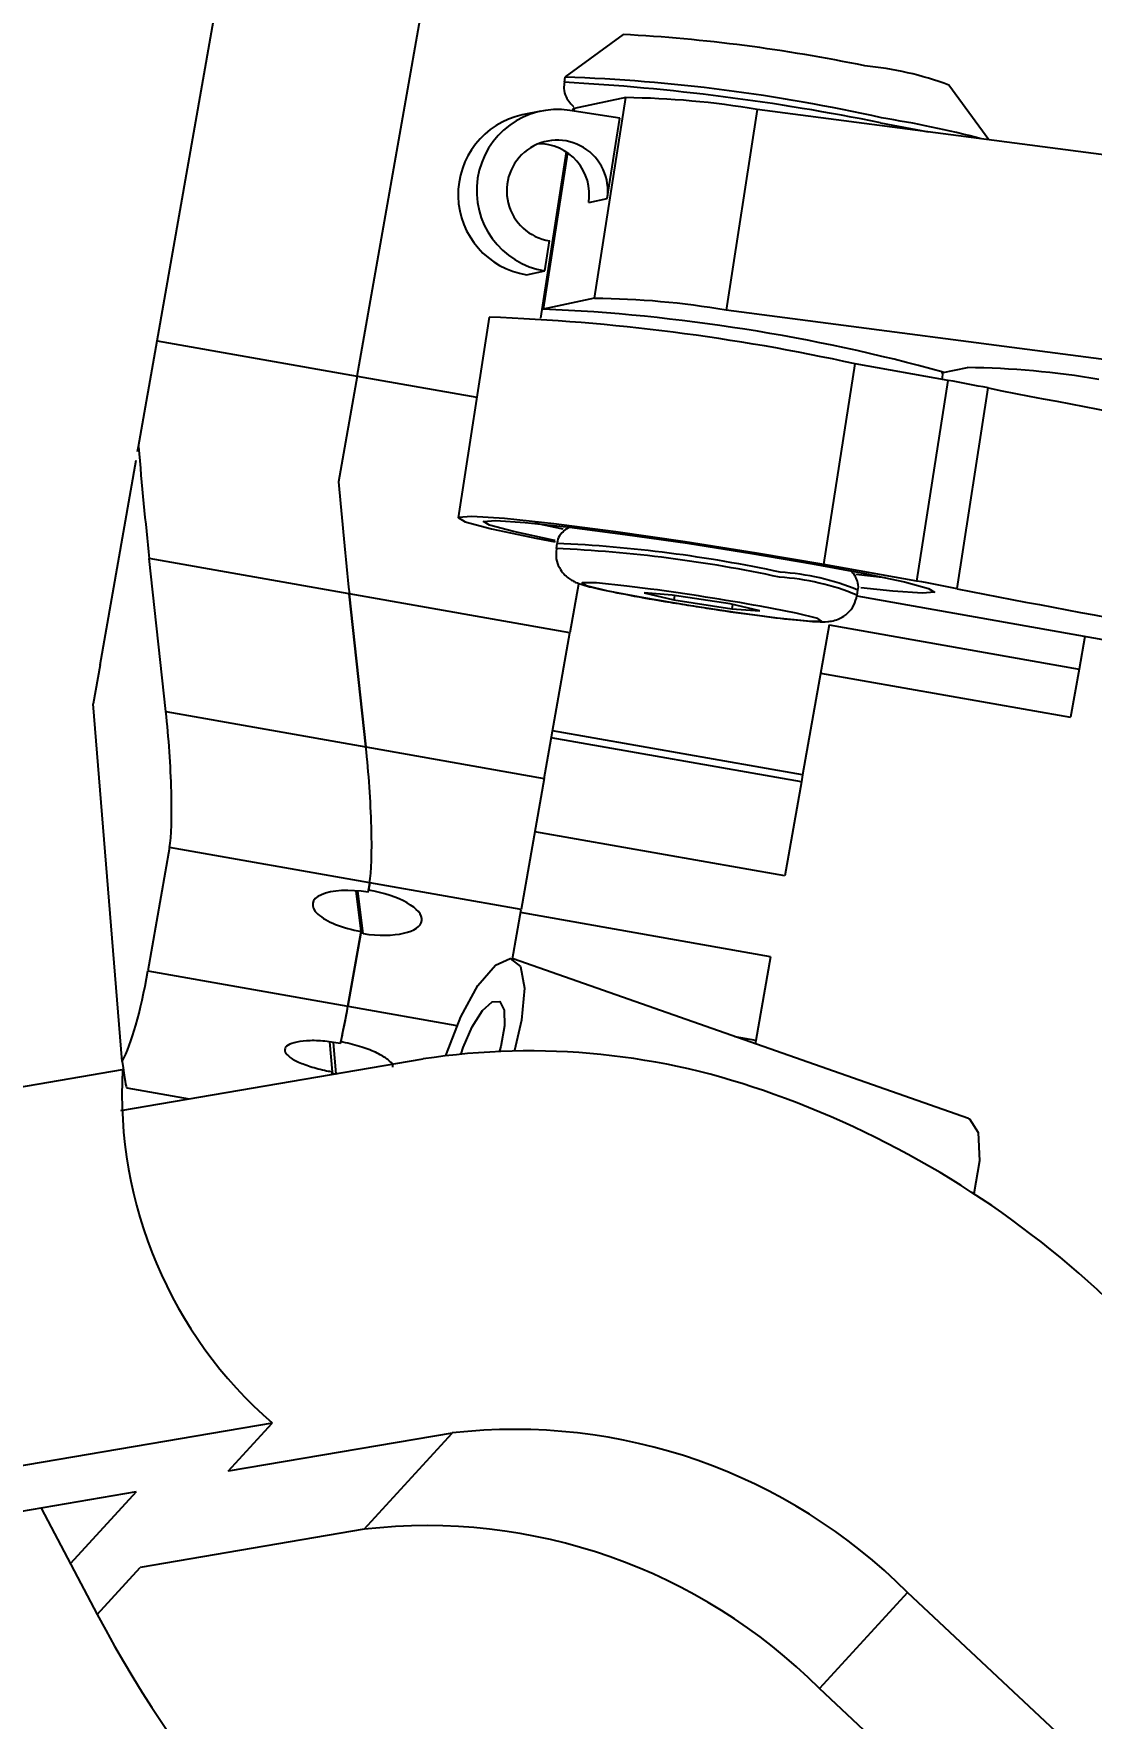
# Model space of a CAD drawing. Header units: millimetres. Extents: x -294 to 2792, y 5 to 1659.
# Drawn here: x 2295.09 to 2315.91, y 853.85 to 887 of the extents above; entities that cross this region are included whole.
import ezdxf

# ---------------------------------------------------------------- set-up
doc = ezdxf.new("R2010")
doc.units = ezdxf.units.MM
doc.layers.get('0').update_dxf_attribs({"lineweight": 18})
doc.styles.get("Standard").update_dxf_attribs({"font": 'txt.shx'})
doc.dimstyles.new('ISO-25', dxfattribs={"dimtxt": 2.5, "dimasz": 2.5, "dimexe": 1.25, "dimexo": 0.625, "dimtad": 1, "dimtxsty": 'Standard', "dimcen": 2.5, "dimdle": 5, "dimadec": 0, "dimazin": 0, "dimtfac": 1, "dimtmove": 0, "dimatfit": 3, "dimfxl": 1, "dimarcsym": 0})

# ---------------------------------------------------------------- blocks, each defined once
blk = doc.blocks.new('*X11')
for points in [[(2253.221, 1111.43), (2254.388, 1111.224), (2254.422, 1114.829)], [(2188.224, 742.813), (2189.391, 742.607), (2188.19, 739.208)]]:
    blk.add_hatch(color=0).paths.add_polyline_path(points, flags=0)
at = {"color": 0, "lineweight": -2}
for p, q in [((2368.147, 1094.776), (2253.437, 1115.003)), ((2253.804, 1111.327), (2221.935, 930.584)), ((2188.807, 742.71), (2220.677, 923.453)), ((2301.915, 719.156), (2187.205, 739.382))]:
    blk.add_line(p, q, dxfattribs=at)
at = {"color": 0, "insert": (2221.306, 927.019), "char_height": 3.5, "width": 23.5, "attachment_point": 5}
blk.add_mtext('381,42', dxfattribs=at)

msp = doc.modelspace()

# ---------------------------------------------------------------- linework, layer by layer
at = {"color": 7, "linetype": 'Continuous', "lineweight": 25}
for p, q in [((2297.518, 880.955), (2299.391, 891.574)), ((2301.458, 880.261), (2303.33, 890.88)), ((2306.692, 886.984), (2305.552, 886.152)), ((2305.547, 886.144), (2305.531, 886.045)), ((2313.898, 884.912), (2313.109, 885.989)), ((2305.074, 885.478), (2304.709, 885.401)), ((2306.626, 885.334), (2305.645, 885.491)), ((2305.702, 885.513), (2305.697, 885.482)), ((2305.732, 885.529), (2305.702, 885.513)), ((2305.732, 885.529), (2305.724, 885.478)), ((2306.745, 885.741), (2305.732, 885.529)), ((2306.133, 881.792), (2306.745, 885.741)), ((2309.335, 885.509), (2308.722, 881.56)), ((2328.065, 883.059), (2309.335, 885.509)), ((2306.381, 883.754), (2306.626, 885.334)), ((2311.764, 885.245), (2312.698, 885.069)), ((2305.572, 884.674), (2305.064, 881.399)), ((2305.597, 884.658), (2305.12, 881.58)), ((2306.016, 883.678), (2306.381, 883.754)), ((2305.155, 882.332), (2305.247, 882.924)), ((2304.79, 882.255), (2305.155, 882.332)), ((2306.133, 881.792), (2305.12, 881.58)), ((2327.452, 879.11), (2308.722, 881.56)), ((2304.055, 881.421), (2303.443, 877.472)), ((2297.151, 878.875), (2297.518, 880.955)), ((2297.518, 880.955), (2301.458, 880.261)), ((2310.649, 876.554), (2311.261, 880.503)), ((2313.092, 880.177), (2311.261, 880.503)), ((2301.458, 880.261), (2301.091, 878.181)), ((2301.458, 880.261), (2303.811, 879.846)), ((2312.479, 876.228), (2313.092, 880.177)), ((2312.965, 880.323), (2313.472, 880.428)), ((2312.973, 880.198), (2312.995, 880.339)), ((2313.27, 876.079), (2313.882, 880.028)), ((2297.135, 878.781), (2297.151, 878.875)), ((2296.394, 874.578), (2297.104, 878.609)), ((2305.389, 876.969), (2305.374, 876.87)), ((2297.692, 873.659), (2297.364, 876.672)), ((2301.303, 875.977), (2297.364, 876.672)), ((2312.479, 876.228), (2310.649, 876.554)), ((2305.813, 876.17), (2305.644, 875.212)), ((2311.854, 876.295), (2311.274, 876.358)), ((2301.631, 872.965), (2301.303, 875.977)), ((2301.303, 875.977), (2301.631, 872.965)), ((2305.644, 875.212), (2301.303, 875.977)), ((2307.658, 875.953), (2307.106, 875.994)), ((2307.106, 875.994), (2307.694, 875.858)), ((2308.799, 875.778), (2307.658, 875.953)), ((2307.708, 875.945), (2307.694, 875.858)), ((2307.694, 875.858), (2308.835, 875.683)), ((2311.296, 875.938), (2319.986, 874.391)), ((2311.303, 875.951), (2311.318, 876.05)), ((2309.387, 875.642), (2308.799, 875.778)), ((2308.848, 875.766), (2308.835, 875.683)), ((2308.835, 875.683), (2309.387, 875.642)), ((2305.139, 872.346), (2305.644, 875.212)), ((2310.749, 875.366), (2310.228, 872.413)), ((2310.749, 875.366), (2315.673, 874.497)), ((2315.786, 875.139), (2315.673, 874.497)), ((2296.394, 874.578), (2296.259, 873.815)), ((2315.673, 874.497), (2315.506, 873.55)), ((2310.581, 874.418), (2315.506, 873.55)), ((2296.831, 866.772), (2296.259, 873.815)), ((2297.692, 873.659), (2301.631, 872.965)), ((2310.228, 872.413), (2305.304, 873.282)), ((2301.631, 872.965), (2305.139, 872.346)), ((2310.204, 872.277), (2305.28, 873.145)), ((2305.139, 872.346), (2304.684, 869.768)), ((2310.204, 872.277), (2309.878, 870.428)), ((2310.228, 872.413), (2310.204, 872.277)), ((2309.878, 870.428), (2304.954, 871.296)), ((2297.765, 870.988), (2297.336, 868.559)), ((2301.704, 870.293), (2297.765, 870.988)), ((2301.671, 870.106), (2301.704, 870.293)), ((2301.704, 870.293), (2301.678, 870.144)), ((2304.684, 869.768), (2301.704, 870.293)), ((2301.535, 869.337), (2301.436, 870.134)), ((2301.576, 869.291), (2301.471, 870.131)), ((2304.513, 868.797), (2304.684, 869.768)), ((2309.597, 868.836), (2304.673, 869.704)), ((2301.276, 867.864), (2301.535, 869.337)), ((2301.528, 869.298), (2301.276, 867.864)), ((2301.576, 869.291), (2301.528, 869.298)), ((2297.336, 868.559), (2301.276, 867.864)), ((2313.494, 865.656), (2304.529, 868.793)), ((2309.597, 868.836), (2309.307, 867.191)), ((2301.276, 867.864), (2303.422, 867.486)), ((2309.307, 867.191), (2308.901, 867.263)), ((2309.307, 867.191), (2309.296, 867.125)), ((2300.971, 866.57), (2300.916, 867.159)), ((2301.047, 866.535), (2300.989, 867.149)), ((2291.387, 865.691), (2296.838, 866.618)), ((2296.801, 865.812), (2302.756, 866.825)), ((2300.963, 866.545), (2301.047, 866.531)), ((2296.925, 866.257), (2298.148, 866.041)), ((2299.784, 859.661), (2293.069, 858.519)), ((2298.917, 858.714), (2299.784, 859.661)), ((2303.328, 859.464), (2298.917, 858.714)), ((2301.594, 857.57), (2303.328, 859.464)), ((2297.105, 858.306), (2291.347, 857.327)), ((2297.105, 858.306), (2295.813, 856.894)), ((2295.237, 857.988), (2296.339, 855.893)), ((2301.594, 857.57), (2297.184, 856.82)), ((2296.338, 855.896), (2297.184, 856.82)), ((2312.293, 856.328), (2310.559, 854.434)), ((2320.51, 848.639), (2312.293, 856.328)), ((2321.731, 843.981), (2310.559, 854.434))]:
    msp.add_line(p, q, dxfattribs=at)
for points in [[(2310.649, 876.554), (2309.32, 876.78), (2307.915, 877.001), (2306.549, 877.197), (2305.331, 877.354), (2304.36, 877.458), (2303.715, 877.502), (2303.449, 877.481), (2303.582, 877.397), (2304.105, 877.257), (2304.974, 877.073), (2305.356, 876.999)], [(2305.354, 877.029), (2305.315, 877.036), (2304.533, 877.202), (2304.063, 877.328), (2303.942, 877.403), (2304.182, 877.422), (2304.762, 877.383), (2305.636, 877.289), (2306.732, 877.148), (2307.962, 876.971), (2309.227, 876.773), (2310.423, 876.569), (2311.454, 876.377), (2312.236, 876.211), (2312.706, 876.085), (2312.826, 876.01), (2312.586, 875.991), (2312.006, 876.03), (2311.375, 876.096)], [(2305.515, 877.251), (2305.353, 877.283), (2304.953, 877.365)], [(2307.233, 876.071), (2306.769, 876.13), (2306.171, 876.191), (2305.89, 876.195), (2305.967, 876.141), (2306.392, 876.038), (2307.098, 875.902), (2307.98, 875.753), (2308.902, 875.614), (2309.725, 875.506), (2310.322, 875.445), (2310.603, 875.441), (2310.526, 875.495), (2310.101, 875.598), (2309.395, 875.734)], [(2303.205, 866.892), (2303.216, 866.926), (2303.497, 867.655), (2303.835, 868.268), (2304.178, 868.672), (2304.473, 868.804), (2304.676, 868.644), (2304.754, 868.216), (2304.696, 867.587), (2304.554, 866.991)], [(2303.504, 866.927), (2303.544, 867.047), (2303.722, 867.456), (2303.923, 867.775), (2304.116, 867.951), (2304.268, 867.956), (2304.354, 867.788), (2304.361, 867.475), (2304.287, 867.068), (2304.263, 866.982)], [(2313.494, 865.656), (2313.513, 865.648), (2313.686, 865.375), (2313.71, 864.823), (2313.602, 864.169)]]:
    msp.add_lwpolyline(points, dxfattribs=at)
for centre, radius, start, end in [((2304.984, 855.139), 31.891, 78.2937, 86.9296), ((2304.417, 852.66), 33.503, 77.3044, 88.0671), ((2310.852, 879.909), 6.485, 69.6388, 84.6764), ((2303.171, 842.98), 43.13, 78.5081, 86.8634), ((2305.407, 883.91), 1.598, 81.4573, 260.919), ((2306.537, 868.806), 16.936, 80.4926, 89.2966), ((2305.046, 883.836), 1.601, 102.1484, 260.817), ((2308.412, 864.373), 21.24, 75.4574, 80.877), ((2305.397, 883.908), 0.996, 351.085, 261.3321), ((2305.028, 883.835), 1, 350.9756, 90.6205), ((2305.925, 864.857), 16.936, 80.4926, 89.2966), ((2303.608, 846.393), 35.22, 74.542, 87.5399), ((2302.588, 841.186), 40.262, 77.5601, 87.9116), ((2306.986, 845.618), 35.094, 78.6678, 79.9812), ((2313.264, 863.494), 16.936, 80.4926, 89.2966), ((2358.987, 1108.396), 232.78, 258.82735, 260.99253), ((2304.195, 850.263), 26.633, 77.9089, 87.4626), ((2304.21, 850.36), 26.635, 77.9091, 87.4622), ((2309.459, 871.472), 4.843, 67.6254, 86.2815), ((2309.474, 871.568), 4.846, 67.6326, 86.2764), ((2306.374, 841.669), 35.094, 78.6678, 79.9812), ((2300.454, 825.567), 50.957, 79.8949, 82.3553), ((2358.375, 1104.447), 232.78, 258.82735, 260.99253), ((2304.851, 853.024), 13.959, 69.824, 98.6305), ((2305.417, 866.149), 8.592, 176.8678, 229.0323), ((2303.374, 848.523), 18.695, 46.6646, 70.3336), ((2304.566, 848.623), 10.912, 44.9179, 96.5127), ((2302.832, 846.729), 10.912, 44.9179, 96.5127), ((2318.836, 867.895), 25.498, 208.0781, 233.4876)]:
    msp.add_arc(centre, radius, start, end, dxfattribs=at)
for centre, major_axis, ratio, start_param, end_param in [((2298.036, 880.484), (-0.721, 10.278), 0.097691, 1.721071, 1.943872), ((2301.976, 879.789), (-0.721, 10.278), 0.097691, 1.721071, 1.943872), ((2301.976, 879.789), (-0.721, 10.278), 0.097691, 1.721071, 1.943872), ((2297.557, 872.897), (-0.144, 2.056), 0.097691, 3.514668, 5.085465), ((2301.496, 872.202), (-0.144, 2.056), 0.097691, 3.514668, 5.085465), ((2301.496, 872.202), (-0.144, 2.056), 0.097691, 3.514668, 5.085465), ((2301.603, 869.721), (-1.022, 0.164), 0.377008, 4.706615, 7.848208), ((2301.603, 869.721), (-1.125, 0.181), 0.377008, 1.606929, 4.706615), ((2294.223, 897.196), (-2.164, 30.835), 0.097691, 3.29827, 3.514668), ((2298.163, 896.502), (-2.164, 30.835), 0.097691, 3.444269, 3.514668), ((2298.163, 896.502), (-2.164, 30.835), 0.097691, 3.447608, 3.514668), ((2294.377, 897.169), (-2.548, 30.912), 0.009211, 2.958118, 3.139174), ((2298.163, 896.502), (-2.164, 30.835), 0.097691, 3.370508, 3.377598)]:
    msp.add_ellipse(centre, major_axis=major_axis, ratio=ratio, start_param=start_param, end_param=end_param, dxfattribs=at)
for points, knots in [([(2305.539, 886.04), (2305.533, 886.001), (2305.516, 885.905), (2305.562, 885.76), (2305.637, 885.641), (2305.697, 885.582), (2305.72, 885.566), (2305.721, 885.565)], [0, 0, 0, 0, 0.1083269, 0.2681259, 0.4046134, 0.5320023, 0.5364282, 0.5364282, 0.5364282, 0.5364282]), ([(2305.654, 877.29), (2305.622, 877.276), (2305.557, 877.248), (2305.458, 877.151), (2305.399, 877.05), (2305.396, 876.983), (2305.395, 876.967)], [0, 0, 0, 0, 0.122391, 0.2519691, 0.3921074, 0.4375336, 0.4375336, 0.4375336, 0.4375336]), ([(2305.38, 876.861), (2305.374, 876.796), (2305.362, 876.668), (2305.428, 876.496), (2305.519, 876.367), (2305.616, 876.283), (2305.701, 876.231), (2305.786, 876.192), (2305.932, 876.142), (2306.209, 876.073), (2306.806, 875.952), (2307.474, 875.833), (2307.925, 875.763), (2308.08, 875.738)], [0, 0, 0, 0, 0.149795, 0.292984, 0.414222, 0.521278, 0.618391, 0.729052, 0.925788, 1.521494, 2.162758, 2.83669, 3.190397, 3.190397, 3.190397, 3.190397]), ([(2311.314, 876.051), (2311.317, 876.059), (2311.335, 876.116), (2311.314, 876.222), (2311.263, 876.333), (2311.206, 876.401), (2311.176, 876.424), (2311.167, 876.431)], [0, 0, 0, 0, 0.0256247, 0.1665612, 0.2807449, 0.3824632, 0.4307562, 0.4307562, 0.4307562, 0.4307562]), ([(2308.08, 875.738), (2308.216, 875.716), (2308.642, 875.648), (2309.35, 875.55), (2310.067, 875.462), (2310.486, 875.429), (2310.67, 875.425), (2310.818, 875.443), (2310.967, 875.489), (2311.122, 875.592), (2311.25, 875.746), (2311.282, 875.879), (2311.298, 875.943)], [0, 0, 0, 0, 0.319259, 0.998868, 1.680605, 2.372417, 2.74491, 2.891659, 3.033527, 3.176739, 3.339765, 3.493641, 3.493641, 3.493641, 3.493641]), ([(2301.126, 867.131), (2301.009, 867.149), (2300.774, 867.186), (2300.451, 867.188), (2300.201, 867.151), (2300.051, 867.081), (2300.013, 866.988), (2300.087, 866.883), (2300.264, 866.775), (2300.528, 866.674), (2300.781, 866.607), (2300.933, 866.578), (2300.971, 866.57)], [0, 0, 0, 0, 0.248801, 0.497813, 0.741215, 0.977301, 1.208782, 1.439318, 1.672347, 1.910531, 2.155249, 2.238025, 2.238025, 2.238025, 2.238025]), ([(2302.159, 866.661), (2302.161, 866.672), (2302.171, 866.716), (2302.069, 866.816), (2301.861, 866.943), (2301.551, 867.065), (2301.291, 867.132), (2301.148, 867.16), (2301.134, 867.163)], [0, 0, 0, 0, 0.082821, 0.339093, 0.601426, 0.874424, 1.157376, 1.189602, 1.189602, 1.189602, 1.189602])]:
    msp.add_open_spline(points, degree=3, knots=knots, dxfattribs=at)

# ---------------------------------------------------------------- dimensions: what is measured, and where the dimension line sits
at = {"color": 1}
dim = msp.add_linear_dim(base=(2254.422, 1114.829), p1=(2302.899, 718.982), p2=(2369.131, 1094.603), angle=80, dimstyle='ISO-25', override={"dimtxt": 3.5, "dimasz": 3.556, "dimexe": 1, "dimexo": 1, "dimgap": 1.524, "dimtih": 1, "dimtoh": 1, "dimzin": 0, "dimsah": 1, "dimdle": 7.112, "dimadec": 2, "dimtolj": 1, "dimtzin": 0}, dxfattribs=at)
dim.commit()
dim.dimension.update_dxf_attribs({"geometry": '*X11', "text_midpoint": (2221.306, 927.019)})

doc.saveas('drawing.dxf')
